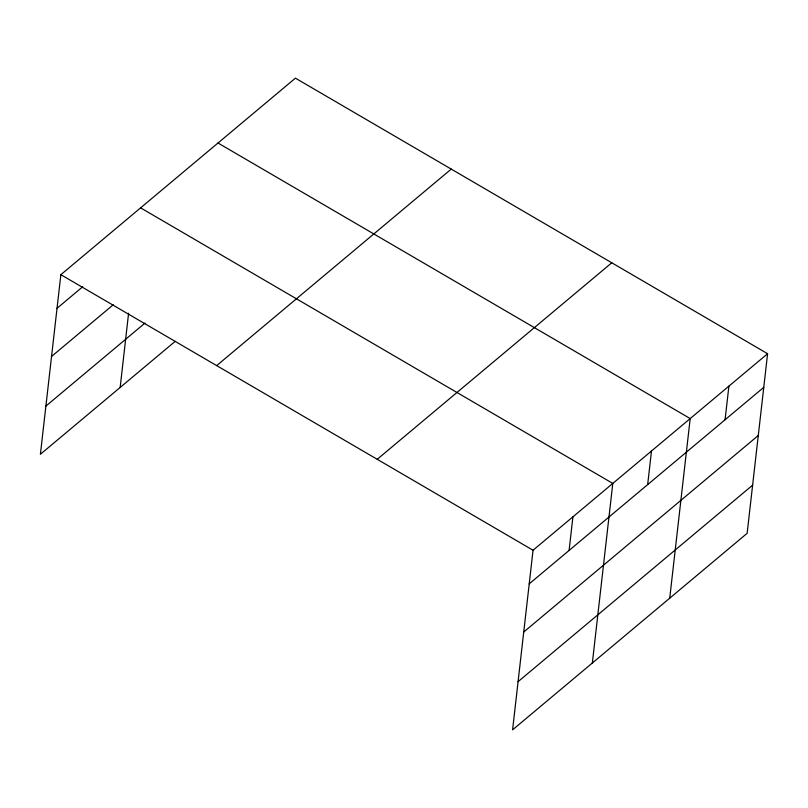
<?xml version="1.0" encoding="UTF-8"?>
<svg xmlns="http://www.w3.org/2000/svg" width="808" height="808" viewBox="0 0 808 808"><rect width="100%" height="100%" fill="white"/><g stroke="black" fill="none" stroke-linecap="round" stroke-linejoin="round"><path stroke-width="1.21" d="M767.6 353.722L533.048 550.238L512.585 729.846L747.137 533.32L767.6 353.722L295.415 78.154L60.863 274.68L40.4 454.278L175.296 341.259M120.15 387.466L128.603 313.221M569.095 550.44L572.923 516.827M592.335 663.025L612.797 483.426L140.612 207.858M647.663 484.608L651.5 450.995M669.731 598.173L690.194 418.574L218.008 143.006M725.069 419.756L728.897 386.143M57.035 308.292L82.668 286.81M51.54 356.469L113.251 304.757M45.884 406.101L144.986 323.069M216.685 365.61L451.238 169.094M377.225 459.308L611.777 262.782M529.22 583.851L763.772 387.335M523.725 632.028L758.278 435.512M518.069 681.669L752.622 485.143M60.863 274.68L533.048 550.238"/></g></svg>
